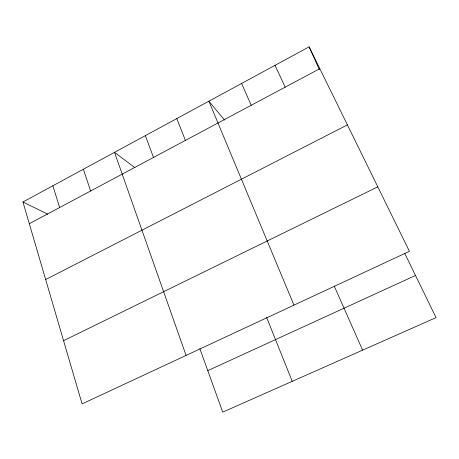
<?xml version="1.0" encoding="UTF-8"?>
<svg xmlns="http://www.w3.org/2000/svg" width="459" height="459" viewBox="0 0 459 459"><rect width="100%" height="100%" fill="white"/><g stroke="black" fill="none" stroke-linecap="round" stroke-linejoin="round"><path stroke-width="0.69" d="M22.95 201.989L309.119 46.858L409.428 251.314L82.081 403.897L22.95 201.989L47.776 214.221M29.313 223.722L319.82 68.666M45.665 279.548L347.4 124.888M63.566 340.687L377.797 186.847M207.784 370.648L415.51 275.469M134.854 167.633L114.52 152.348L186.079 355.421M224.571 120.074L208.874 101.204L293.967 305.132M404.643 253.184L436.05 317.605L222.741 412.142L199.837 348.616M275.016 65.344L285.159 87.164M309.119 46.858L319.303 69.516M334.221 286.014L362.599 350.154M241.606 83.458L251.222 105.277M266.639 317.473L292.228 381.343M176.79 118.594L185.407 140.408M145.348 135.635L153.49 157.448M83.389 169.228L90.612 191.007M52.871 185.769L59.659 207.531"/></g></svg>
